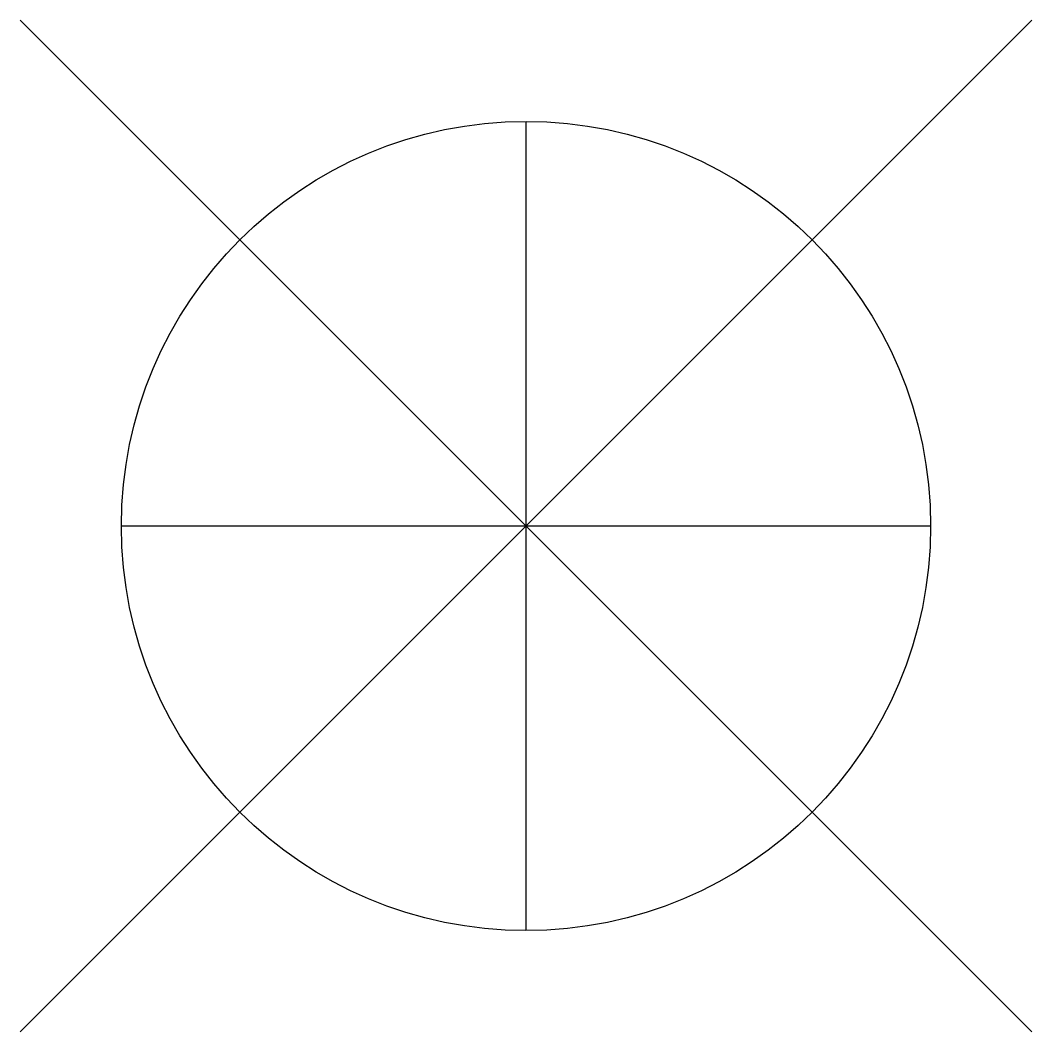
# Model space of a CAD drawing. Header units: metres. Extents: x -1.25 to 1.25, y -1.25 to 1.25.
import ezdxf

# ---------------------------------------------------------------- set-up
doc = ezdxf.new("R2010")
doc.units = ezdxf.units.M

msp = doc.modelspace()

# ---------------------------------------------------------------- linework, layer by layer
for p, q in [((1.25, 1.25), (-1.25, -1.25)), ((-1.25, 1.25), (1.25, -1.25)), ((0, -1), (0, 1)), ((1, 0), (-1, 0))]:
    msp.add_line(p, q)
msp.add_circle((0, 0), 1)

doc.saveas('drawing.dxf')
